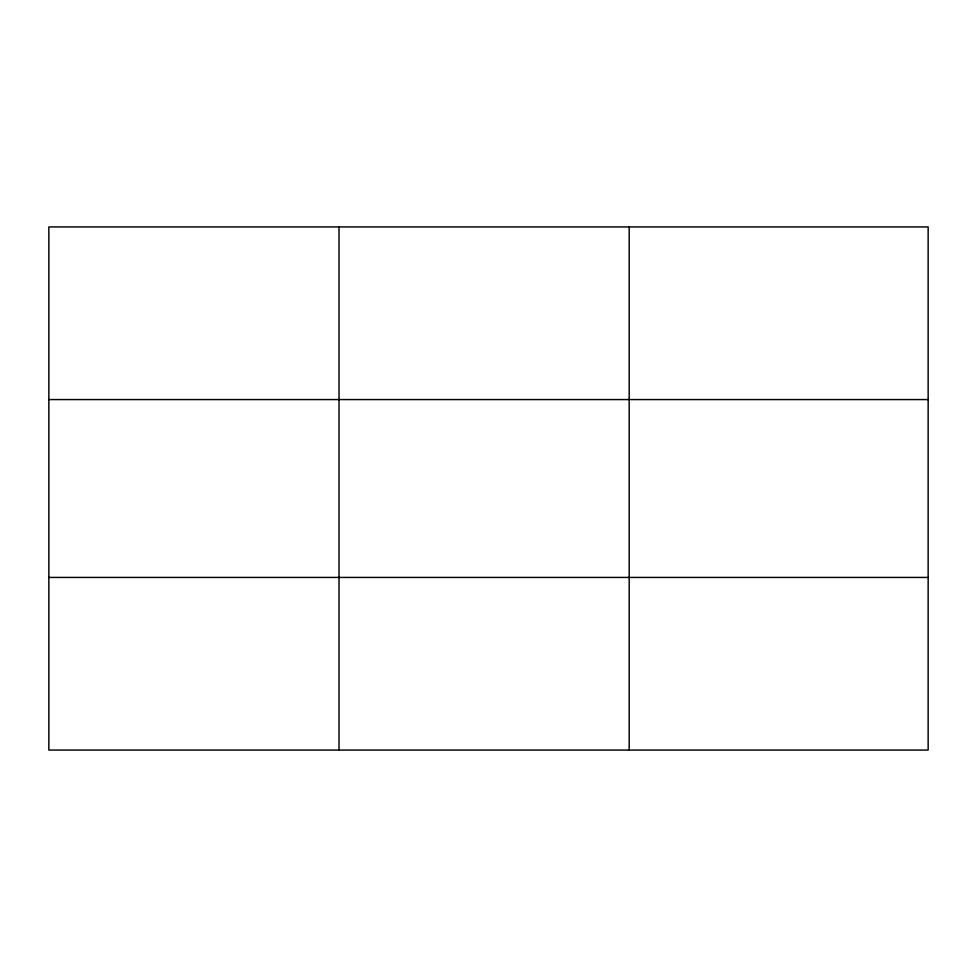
<?xml version="1.0" encoding="UTF-8"?>
<svg xmlns="http://www.w3.org/2000/svg" width="977" height="977" viewBox="0 0 977 977"><rect width="100%" height="100%" fill="white"/><g stroke="black" fill="none" stroke-linecap="round" stroke-linejoin="round"><path stroke-width="1.47" d="M339.019 226.933L339.019 750.067M629.188 226.933L629.188 750.067M928.15 577.431L928.15 750.067L48.85 750.067L48.85 226.933L928.15 226.933L928.15 577.431L48.85 577.431M48.85 399.569L928.15 399.569"/></g></svg>
